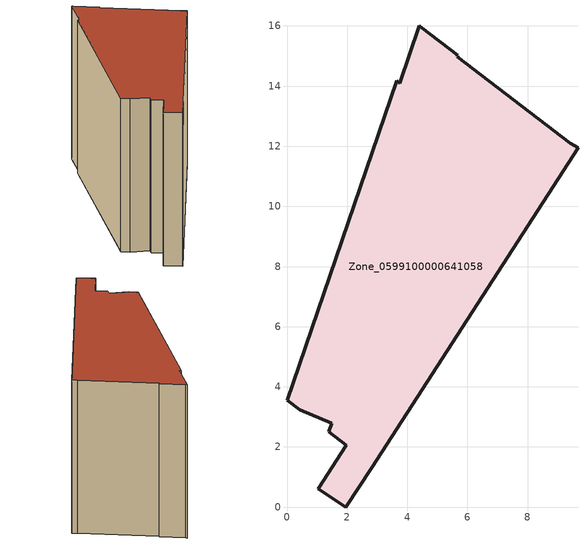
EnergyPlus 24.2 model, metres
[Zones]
Zone_0599100000641058
 floor ground (C_G): 4.47,15.95 5.68,15.02 5.66,14.97 9.42,12.1 9.68,11.96 2.81,1.3 1.96,0 1.04,0.61 1.97,2.06 1.39,2.5 1.49,2.79 0.43,3.23 0,3.56 3.65,14.17 3.74,14.1 4.4,16 z0
 wall outside (C_F): 2.81,1.3 9.68,11.96 9.42,12.1 5.66,14.97 5.68,15.02 4.47,15.95 4.4,16 3.74,14.1 3.65,14.17 0,3.56 0.43,3.23 1.49,2.79 1.39,2.5 1.97,2.06 1.04,0.61 1.96,0 2.81,1.3 z0:9.65
 roof outside (C_R): 4.4,16 3.74,14.1 3.65,14.17 0,3.56 0.43,3.23 1.49,2.79 1.39,2.5 1.97,2.06 1.04,0.61 1.96,0 2.81,1.3 9.68,11.96 9.42,12.1 5.66,14.97 5.68,15.02 4.47,15.95 z9.65
[BUILDING]
Pand.0599100000641058: North Axis=0; Terrain=City; Loads Convergence Tolerance Value=0.04; Temperature Convergence Tolerance Value=0.4; Solar Distribution=FullExterior; Maximum Number of Warmup Days=25; Minimum Number of Warmup Days=1
[Site:Location]
Rotterdam.The.Hague.AP_ZH_NLD Design_Conditions: Latitude=51.96; Longitude=4.45; Time Zone=1; Elevation=-4.5
[SITE:GROUNDTEMPERATURE:BUILDINGSURFACE]
18, 18, 18, 18, 18, 18, 18, 18, 18, 18, 18, 18
[MATERIAL] Thermal Absorptance=0.9; Solar Absorptance=0.7; Visible Absorptance=0.7
Name | Roughness | Thickness | Conductivity | Density | Specific Heat
G.TC.1946 | MediumSmooth | 0.15 | 1 | 540 | 1210
F.TC.1946 | Rough | 0.3 | 0.857143 | 1920 | 840
R.TC.1946 | MediumRough | 0.2 | 0.909091 | 1500 | 1000
[CONSTRUCTION]
C_G: G.TC.1946
C_F: F.TC.1946
C_R: R.TC.1946
[ZONE]
Zone_0599100000641058: Type=1; Multiplier=1; Ceiling Height=Autocalculate; Volume=Autocalculate; Floor Area=autocalculate; Part of Total Floor Area=Yes
[ZONEINFILTRATION:DESIGNFLOWRATE]
Infil_Zone_0599100000641058: Zone or ZoneList or Space or SpaceList=Zone_0599100000641058; Schedule=AlwaysOn; Design Flow Rate Calculation Method=Flow/Area; Flow Rate per Floor Area=0.003; Constant Term Coefficient=1; Temperature Term Coefficient=0; Velocity Term Coefficient=0; Velocity Squared Term Coefficient=0
[HVACTEMPLATE:ZONE:IDEALLOADSAIRSYSTEM]
Zone_0599100000641058: Maximum Heating Supply Air Temperature=50; Minimum Cooling Supply Air Temperature=13; Maximum Heating Supply Air Humidity Ratio=0.0156; Minimum Cooling Supply Air Humidity Ratio=0.0077; Heating Limit=NoLimit; Cooling Limit=NoLimit; Dehumidification Control Type=ConstantSensibleHeatRatio; Cooling Sensible Heat Ratio=0.7; Dehumidification Setpoint=60; Humidification Control Type=None; Humidification Setpoint=30; Outdoor Air Method=None; Outdoor Air Flow Rate per Person=0.00944; Outdoor Air Flow Rate per Zone Floor Area=0; Outdoor Air Flow Rate per Zone=0; Demand Controlled Ventilation Type=None; Outdoor Air Economizer Type=NoEconomizer; Heat Recovery Type=None; Sensible Heat Recovery Effectiveness=0.7; Latent Heat Recovery Effectiveness=0.65
[ZONECONTROL:THERMOSTAT]
ThermostatControl_Zone_0599100000641058: Zone or ZoneList=Zone_0599100000641058; Control Type Schedule=DualSetpointControlType; Control 1=Thermostat_Zone_0599100000641058; Temperature Difference Between Cutout And Setpoint=0
[THERMOSTATSETPOINT:DUALSETPOINT]
Thermostat_Zone_0599100000641058: Heating Setpoint Temperature Schedule=HeatingSetpoint_Zone_0599100000641058; Cooling Setpoint Temperature Schedule=CoolingSetpoint_Zone_0599100000641058
[SCHEDULE:COMPACT]
HeatingSetpoint_Zone_0599100000641058: Through: 12/31, For: AllDays, Until: 24:00, 21
CoolingSetpoint_Zone_0599100000641058: Through: 12/31, For: AllDays, Until: 24:00, 24
DualSetpointControlType: Through: 12/31, For: AllDays, Until: 24:00, 4
AlwaysOn: Through: 12/31, For: AllDays, Until: 24:00, 1
